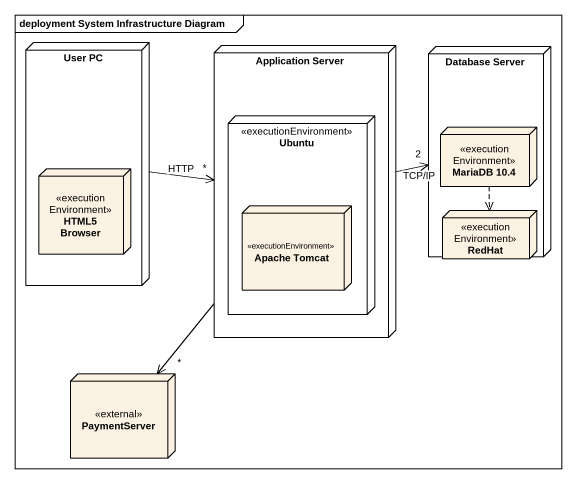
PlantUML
@startuml
mainframe deployment System Infrastructure Diagram
node "User PC" as User_PC {
  node "HTML5 Browser" as HTML5_Browser <<executionEnvironment>>
}
node "Application Server" as Application_Server {
  node Ubuntu <<executionEnvironment>> {
    node "Apache Tomcat" as Apache_Tomcat <<executionEnvironment>>
  }
}
node "Database Server" as Database_Server {
  node "MariaDB 10.4" as MariaDB_10_4 <<executionEnvironment>>
  node RedHat <<executionEnvironment>>
}
node PaymentServer <<external>>
User_PC -right-> "*" Application_Server : HTTP
Application_Server -right-> "2" Database_Server : TCP/IP
Application_Server --> "*" PaymentServer
MariaDB_10_4 ..> RedHat
@enduml
